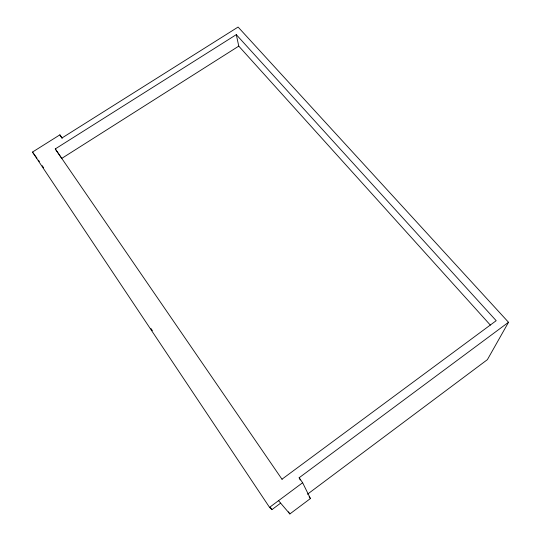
<?xml version="1.0" encoding="UTF-8"?>
<svg xmlns="http://www.w3.org/2000/svg" width="541" height="541" viewBox="0 0 541 541"><rect width="100%" height="100%" fill="white"/><g stroke="black" fill="none" stroke-linecap="round" stroke-linejoin="round"><path stroke-width="0.81" d="M280.644 503.137L271.907 509.649L269.546 507.357L32.487 152.075L59.868 134.858L62.019 137.948L238.094 27.05L508.513 322.274L487.394 359.65L307.423 494.251M278.534 500.668L289.868 513.95L310.412 498.552L302.635 482.734L299.153 477.75L508.513 322.274M269.546 507.357L302.635 482.734M282.03 479.177L496.185 320.691L236.295 34.638L55.27 148.924L61.728 158.418L238.77 46.127L236.295 34.638M238.77 46.127L490.349 325.107M32.487 152.075L36.944 158.128M38.425 160.143L39.419 161.489M309.134 496.706L310.412 498.552M55.27 148.924L282.111 479.407M288.448 511.854L289.868 513.95M42.232 165.702L43.638 167.805M150.973 328.549L152.379 330.659M270.5 507.546L271.907 509.649M59.868 134.858L62.161 138.395M299.153 477.75L300.282 480.002"/></g></svg>
